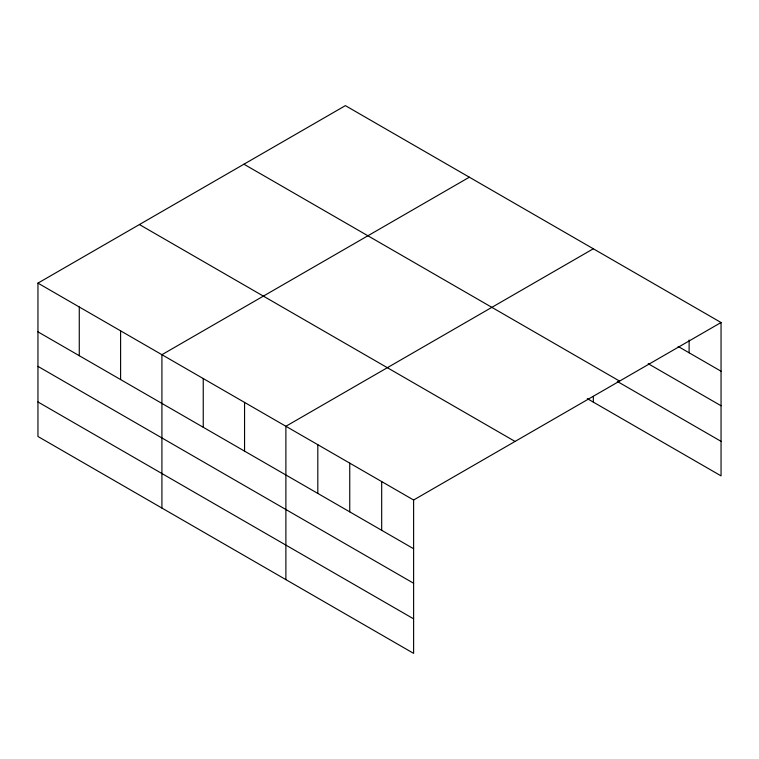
<?xml version="1.0" encoding="UTF-8"?>
<svg xmlns="http://www.w3.org/2000/svg" width="759" height="759" viewBox="0 0 759 759"><rect width="100%" height="100%" fill="white"/><g stroke="black" fill="none" stroke-linecap="round" stroke-linejoin="round"><path stroke-width="1.14" d="M413.608 583.254L413.608 500.01L37.95 283.126L37.95 436.482L413.608 653.366L413.608 583.254L37.95 366.369M587.276 398.636L721.05 475.874L721.05 322.518L345.392 105.634L37.95 283.126M469.356 177.198L161.914 354.7L161.914 508.056M593.329 248.772L285.887 426.273L285.887 579.629M413.608 500.01L721.05 322.518M678.138 346.455L721.05 371.227M648.205 363.703L721.05 405.761M243.933 164.2L619.591 381.094M617.276 381.426L721.05 441.34M139.409 224.55L515.067 441.444M37.95 331.844L413.608 548.729M37.95 401.957L413.608 618.841M689.115 340.032L689.115 352.793M593.329 396.378L593.329 402.128M381.682 481.576L381.682 530.294M349.747 463.142L349.747 511.851M317.812 444.708L317.812 493.416M244.559 402.412L244.559 451.131M203.241 378.561L203.241 427.27M120.596 330.848L120.596 379.557M79.268 306.987L79.268 355.696"/></g></svg>
